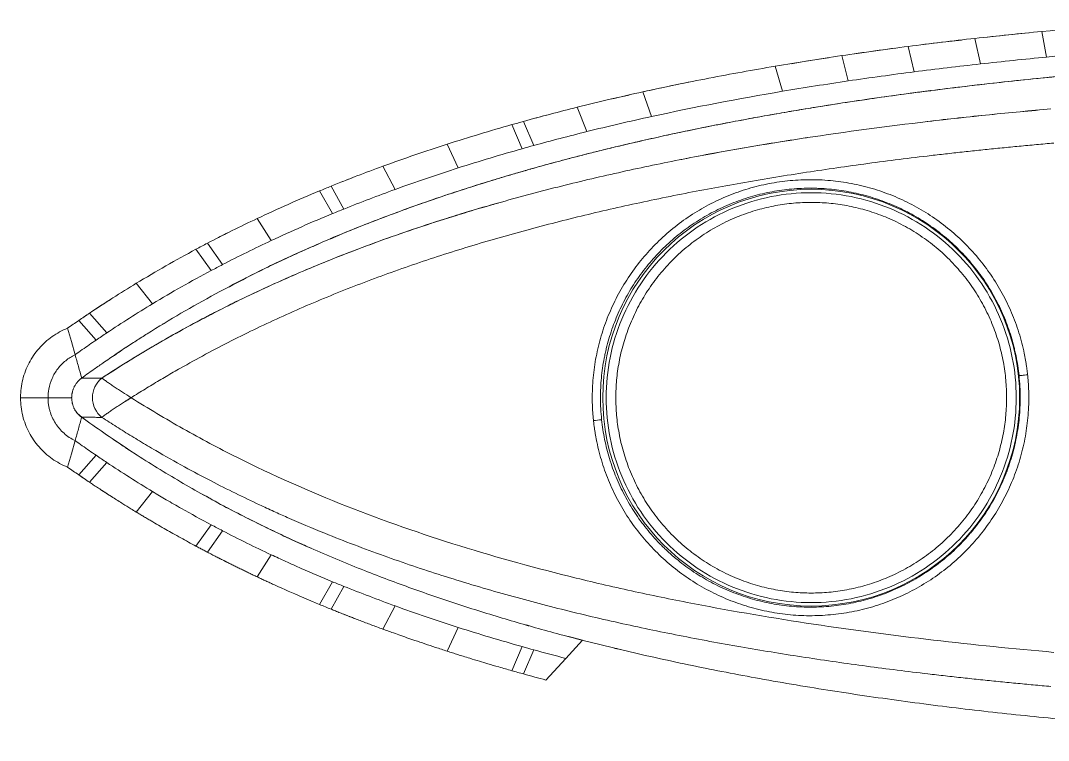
# Model space of a CAD drawing. Header units: millimetres. Extents: x 744 to 5705, y 930 to 4879.
# Drawn here: x 744 to 1337, y 1958 to 2374 of the extents above; entities that cross this region are included whole.
import ezdxf

# ---------------------------------------------------------------- set-up
doc = ezdxf.new("R2010")
doc.units = ezdxf.units.MM
doc.header["$MEASUREMENT"] = 0

msp = doc.modelspace()

# ---------------------------------------------------------------- linework, layer by layer
at = {"color": 7, "linetype": 'Continuous', "lineweight": 15, "true_color": 0xffffff}
for p, q in [((1333.04, 2367.44), (1335.83, 2352.65)), ((1273.93, 2361.07), (1263.25, 2359.69)), ((1286.71, 2362.51), (1273.93, 2361.07)), ((1294.49, 2363.45), (1297.6, 2348.7)), ((1312.01, 2365.35), (1301.5, 2364.17)), ((1325.25, 2366.63), (1312.01, 2365.35)), ((1235.91, 2356.14), (1225.1, 2354.53)), ((1248.26, 2357.74), (1235.91, 2356.14)), ((1255.98, 2358.81), (1259.43, 2344.14)), ((1197.96, 2350.49), (1188.37, 2348.85)), ((1209.86, 2352.26), (1197.96, 2350.49)), ((1217.55, 2353.48), (1221.35, 2338.89)), ((1179.22, 2347.39), (1183.39, 2332.89)), ((1130.39, 2338.33), (1122.33, 2336.75)), ((1102.89, 2332.6), (1107.89, 2318.35)), ((1122.33, 2336.75), (1113.09, 2334.72)), ((1094.98, 2330.74), (1084.68, 2328.48)), ((1064.94, 2323.69), (1070.4, 2309.61)), ((1027.28, 2313.66), (1033.22, 2299.75)), ((1033.97, 2315.53), (1039.82, 2301.59)), ((989.88, 2302.35), (996.31, 2288.67)), ((952.81, 2289.64), (959.81, 2276.23)), ((922.85, 2278.11), (930.27, 2264.94)), ((916.22, 2275.39), (923.72, 2262.29)), ((880.23, 2259.46), (888.37, 2246.72)), ((851.52, 2245.2), (860.19, 2232.82)), ((844.91, 2241.71), (853.71, 2229.41)), ((810.48, 2222.05), (819.9, 2210.26)), ((789.84, 2209.03), (784.84, 2205.7)), ((782.05, 2203.83), (779.93, 2202.42)), ((783.56, 2204.86), (793.45, 2193.44)), ((777.29, 2200.61), (787.3, 2189.29)), ((778.97, 2167.37), (780.13, 2168.17)), ((778.97, 2167.37), (779.2, 2167.53)), ((773.18, 2156.03), (773.24, 2156.42)), ((773.22, 2155.68), (773.18, 2156.03)), ((778.97, 2144.69), (776.63, 2146.85)), ((778.74, 2144.9), (778.97, 2144.69)), ((779.12, 2144.59), (778.97, 2144.69)), ((778.97, 2144.69), (780.28, 2143.78)), ((777.29, 2111.44), (787.3, 2122.76)), ((783.56, 2107.2), (793.45, 2118.62)), ((770.82, 2115.92), (772.04, 2115.08)), ((778.44, 2110.66), (779.93, 2109.63)), ((810.48, 2090.01), (819.9, 2101.79)), ((844.91, 2070.35), (853.71, 2082.65)), ((851.52, 2066.85), (860.19, 2079.23)), ((880.23, 2052.59), (888.37, 2065.33)), ((916.22, 2036.67), (923.72, 2049.76)), ((922.85, 2033.95), (930.27, 2047.11)), ((952.81, 2022.42), (959.81, 2035.83)), ((989.88, 2009.7), (996.31, 2023.39)), ((1059.61, 2018.23), (1067.89, 2016.01)), ((1067.89, 2016.01), (1060.14, 2018.09)), ((1027.28, 1998.4), (1033.22, 2012.3)), ((1058.29, 2005.52), (1067.89, 2016.01)), ((1086.34, 2011.49), (1089.65, 2010.69)), ((1033.97, 1996.52), (1039.82, 2010.46)), ((1046.85, 1993.03), (1058.29, 2005.52))]:
    msp.add_line(p, q, dxfattribs=at)
for points in [[(775.16, 2180.82), (772.99, 2188.48), (770.82, 2196.13)], [(778.97, 2167.37), (778.94, 2167.35), (778.91, 2167.32)], [(1324.84, 2169.26), (1323.97, 2169.16), (1323.13, 2169.08), (1322.34, 2168.99), (1321.63, 2168.92), (1321.01, 2168.85), (1320.51, 2168.8), (1320.14, 2168.76), (1319.91, 2168.74)], [(775.16, 2131.23), (772.99, 2123.58), (770.82, 2115.93)], [(816.53, 2119.29), (816.51, 2119.3), (816.49, 2119.31)]]:
    msp.add_lwpolyline(points, dxfattribs=at)
msp.add_circle((1199.96, 2156.03), 120.29, dxfattribs=at)
for centre, radius, start, end in [((799.73, 2156.03), 14.53, 128.58842, 231.41158), ((1032.41, 2546.8), 406.17, 275.92088, 276.58747)]:
    msp.add_arc(centre, radius, start, end, dxfattribs=at)
for points in [[(1410.25, 2373.75), (1384.48, 2371.99), (1358.73, 2369.91), (1333.04, 2367.44)], [(1333.04, 2367.44), (1320.17, 2366.21), (1307.32, 2364.88), (1294.49, 2363.45)], [(1294.49, 2363.45), (1281.63, 2362.01), (1268.8, 2360.47), (1255.98, 2358.81)], [(1255.98, 2358.81), (1243.15, 2357.15), (1230.34, 2355.38), (1217.55, 2353.48)], [(1412.46, 2358.87), (1386.88, 2357.14), (1361.33, 2355.08), (1335.83, 2352.65)], [(1217.55, 2353.48), (1204.75, 2351.58), (1191.97, 2349.55), (1179.22, 2347.39)], [(1335.83, 2352.65), (1323.07, 2351.43), (1310.33, 2350.12), (1297.6, 2348.7)], [(1259.43, 2344.14), (1246.71, 2342.5), (1234.02, 2340.76), (1221.35, 2338.89)], [(1297.6, 2348.7), (1284.85, 2347.28), (1272.13, 2345.77), (1259.43, 2344.14)], [(1221.35, 2338.89), (1208.68, 2337.02), (1196.02, 2335.02), (1183.39, 2332.89)], [(1102.89, 2332.6), (1090.2, 2329.8), (1077.54, 2326.84), (1064.94, 2323.69)], [(1183.39, 2332.89), (1158.11, 2328.63), (1132.92, 2323.83), (1107.89, 2318.35)], [(1064.94, 2323.69), (1054.58, 2321.1), (1044.26, 2318.38), (1033.97, 2315.53)], [(1027.28, 2313.66), (1014.75, 2310.1), (1002.28, 2306.34), (989.88, 2302.35)], [(1033.97, 2315.53), (1031.74, 2314.91), (1029.51, 2314.29), (1027.28, 2313.66)], [(1040.4, 2317.31), (1042.68, 2317.93), (1044.96, 2318.54), (1047.24, 2319.15)], [(1107.89, 2318.35), (1095.33, 2315.6), (1082.82, 2312.71), (1070.4, 2309.61)], [(1070.4, 2309.61), (1060.17, 2307.06), (1049.97, 2304.39), (1039.82, 2301.59)], [(989.88, 2302.35), (977.44, 2298.35), (965.08, 2294.12), (952.81, 2289.64)], [(1039.82, 2301.59), (1037.61, 2300.98), (1035.41, 2300.37), (1033.22, 2299.75)], [(1033.22, 2299.75), (1020.86, 2296.27), (1008.56, 2292.58), (996.31, 2288.67)], [(952.81, 2289.64), (942.76, 2285.97), (932.77, 2282.13), (922.85, 2278.11)], [(996.31, 2288.67), (984.06, 2284.76), (971.88, 2280.62), (959.81, 2276.23)], [(916.22, 2275.39), (918.43, 2276.3), (920.64, 2277.21), (922.85, 2278.11)], [(929.39, 2280.74), (931.7, 2281.66), (934.02, 2282.57), (936.34, 2283.47)], [(959.81, 2276.23), (949.92, 2272.63), (940.07, 2268.86), (930.27, 2264.94)], [(923.72, 2262.29), (911.87, 2257.46), (900.13, 2252.21), (888.37, 2246.72)], [(930.27, 2264.94), (928.09, 2264.07), (925.9, 2263.18), (923.72, 2262.29)], [(857.99, 2248.56), (860.27, 2249.72), (862.55, 2250.88), (864.84, 2252.02)], [(844.91, 2241.71), (847.11, 2242.88), (849.31, 2244.05), (851.52, 2245.2)], [(888.37, 2246.72), (878.88, 2242.29), (869.48, 2237.66), (860.19, 2232.82)], [(860.19, 2232.82), (858.02, 2231.69), (855.86, 2230.56), (853.71, 2229.41)], [(789.84, 2209.03), (792.01, 2210.46), (794.19, 2211.87), (796.37, 2213.26)], [(819.9, 2210.26), (810.96, 2204.83), (802.14, 2199.23), (793.45, 2193.44)], [(783.56, 2204.86), (781.46, 2203.45), (779.37, 2202.04), (777.29, 2200.61)], [(777.29, 2200.61), (775.13, 2199.13), (772.97, 2197.64), (770.82, 2196.13)], [(793.45, 2193.44), (791.39, 2192.07), (789.34, 2190.68), (787.3, 2189.29)], [(1079.01, 2143.31), (1078.56, 2147.57), (1078.34, 2151.8), (1078.34, 2156.03)], [(778.97, 2144.69), (778.95, 2144.7), (778.93, 2144.72), (778.91, 2144.73)], [(787.3, 2122.76), (789.34, 2121.37), (791.39, 2119.99), (793.45, 2118.62)], [(793.45, 2118.62), (802.14, 2112.82), (810.96, 2107.22), (819.9, 2101.79)], [(770.82, 2115.93), (772.97, 2114.42), (775.13, 2112.92), (777.29, 2111.44)], [(777.29, 2111.44), (779.37, 2110.02), (781.46, 2108.6), (783.56, 2107.2)], [(789.84, 2103.02), (792.01, 2101.6), (794.19, 2100.19), (796.37, 2098.79)], [(853.71, 2082.65), (855.86, 2081.5), (858.02, 2080.36), (860.19, 2079.23)], [(860.19, 2079.23), (869.48, 2074.4), (878.88, 2069.76), (888.37, 2065.33)], [(857.99, 2063.5), (860.27, 2062.33), (862.55, 2061.18), (864.84, 2060.04)], [(923.72, 2049.76), (925.9, 2048.87), (928.09, 2047.99), (930.27, 2047.11)], [(930.27, 2047.11), (940.07, 2043.19), (949.92, 2039.43), (959.81, 2035.83)], [(929.39, 2031.31), (931.7, 2030.4), (934.02, 2029.49), (936.34, 2028.59)], [(1033.22, 2012.3), (1035.41, 2011.68), (1037.61, 2011.07), (1039.82, 2010.46)], [(1039.82, 2010.46), (1045.96, 2008.77), (1052.12, 2007.12), (1058.29, 2005.52)], [(1027.28, 1998.4), (1029.51, 1997.77), (1031.74, 1997.14), (1033.97, 1996.52)], [(1033.97, 1996.52), (1038.26, 1995.34), (1042.55, 1994.17), (1046.85, 1993.03)], [(1040.4, 1994.74), (1042.55, 1994.16), (1044.69, 1993.59), (1046.84, 1993.02)]]:
    msp.add_open_spline(points, degree=3, dxfattribs=at)
for points, knots in [([(3180.05, 2356.04), (3145.17, 2356.04), (3077.34, 2356.04), (2978.5, 2356.04), (2885.49, 2356.04), (2798.29, 2356.04), (2716.92, 2356.04), (2641.36, 2356.04), (2571.63, 2356.04), (2507.72, 2356.04), (2449.62, 2356.04), (2397.35, 2356.04), (2350.9, 2356.04), (2310.27, 2356.04), (2275.46, 2356.04), (2246.47, 2356.04), (2223.3, 2356.04), (2177.26, 2356.04), (2106.41, 2356.04), (2008.82, 2356.04), (1925.47, 2356.04), (1856.35, 2356.04), (1810.62, 2356.04), (1774.03, 2356.04), (1750.88, 2356.04), (1733.83, 2356.04), (1724.68, 2356.04), (1718.11, 2356.04), (1712.3, 2356.04), (1703.15, 2356.04), (1694.01, 2356.04), (1686.58, 2356.04), (1683.15, 2356.04), (1680.86, 2356.04), (1674.58, 2356.04), (1666.58, 2356.02), (1657.44, 2355.98), (1650.26, 2355.93), (1643.41, 2355.88), (1629.71, 2355.76), (1609.5, 2355.5), (1573, 2354.8), (1536.53, 2353.75), (1500.1, 2352.3), (1474.31, 2351.07), (1450.06, 2349.74), (1419.77, 2347.86), (1381.94, 2345.1), (1344.17, 2341.72), (1313.99, 2338.62), (1283.83, 2335.23), (1246.16, 2330.43), (1212.36, 2325.36), (1189.88, 2321.64), (1174.93, 2319.06), (1156.29, 2315.66), (1134.02, 2311.27), (1111.84, 2306.56), (1089.77, 2301.51), (1067.8, 2296.09), (1045.95, 2290.29), (1023.98, 2284.01), (1002.38, 2277.35), (983.66, 2271.14), (962.55, 2263.71), (942.33, 2256.04), (918.66, 2246.26), (898.12, 2237.11), (876.61, 2226.73), (856.35, 2216.18), (836.2, 2204.84), (822.14, 2196.32), (812.51, 2190.22), (807.71, 2187.13), (802.4, 2183.63), (796.79, 2179.87), (790.93, 2175.86), (785.4, 2171.98), (781.61, 2169.27), (779.66, 2167.86), (778.97, 2167.37)], [0, 0, 0, 0, 0.042888, 0.083391, 0.121508, 0.157241, 0.190589, 0.221551, 0.250128, 0.276319, 0.300126, 0.321547, 0.340583, 0.357234, 0.3715, 0.383381, 0.392876, 0.399987, 0.439984, 0.479981, 0.519979, 0.542479, 0.56498, 0.576232, 0.587484, 0.593461, 0.597212, 0.598736, 0.601549, 0.604362, 0.609988, 0.6128, 0.613503, 0.614206, 0.615613, 0.621237, 0.624049, 0.62686, 0.630073, 0.632482, 0.643723, 0.65496, 0.677425, 0.688653, 0.69988, 0.709235, 0.71859, 0.737302, 0.756022, 0.765388, 0.774758, 0.793519, 0.812315, 0.817015, 0.821711, 0.831094, 0.840465, 0.849824, 0.859174, 0.868517, 0.877855, 0.887191, 0.896845, 0.905872, 0.911653, 0.924597, 0.932687, 0.94342, 0.952481, 0.962311, 0.971732, 0.981147, 0.982693, 0.985856, 0.988235, 0.990567, 0.99423, 0.997024, 0.998948, 1, 1, 1, 1]), ([(922.61, 2247.75), (924.23, 2248.46), (931.64, 2251.73), (944.97, 2256.98), (962.39, 2263.62), (979.82, 2269.82), (993.5, 2274.41), (1003.52, 2277.64), (1009.75, 2279.61), (1016.18, 2281.59), (1022.76, 2283.57), (1028.95, 2285.4), (1034.5, 2287), (1039.41, 2288.4), (1044.16, 2289.73), (1048.75, 2290.99), (1053.93, 2292.39), (1060.04, 2294.02), (1067.43, 2295.94), (1075.67, 2298.02), (1084.62, 2300.22), (1093.73, 2302.39), (1101.99, 2304.3), (1109.17, 2305.91), (1115.41, 2307.29), (1121.38, 2308.57), (1127.59, 2309.89), (1134.07, 2311.23), (1143.17, 2313.07), (1154.35, 2315.25), (1167.87, 2317.78), (1181.27, 2320.17), (1195.1, 2322.52), (1210.27, 2324.98), (1226.93, 2327.53), (1244.71, 2330.09), (1262.48, 2332.49), (1280.2, 2334.73), (1298.07, 2336.84), (1316.17, 2338.84), (1332.18, 2340.49), (1345.64, 2341.79), (1356.51, 2342.8), (1367.27, 2343.75), (1378.34, 2344.69), (1389.9, 2345.62), (1402.7, 2346.6), (1416.73, 2347.6), (1431.51, 2348.59), (1445.83, 2349.47), (1459.06, 2350.23), (1471.67, 2350.91), (1483.89, 2351.52), (1495.86, 2352.08), (1507.22, 2352.57), (1518.31, 2353.02), (1529.74, 2353.44), (1541.97, 2353.86), (1554.77, 2354.25), (1568.02, 2354.62), (1581.01, 2354.93), (1593.52, 2355.19), (1605.23, 2355.41), (1616.81, 2355.59), (1627.29, 2355.72), (1637.28, 2355.83), (1646.59, 2355.91), (1656.1, 2355.97), (1665.42, 2356.01), (1674.56, 2356.04), (1685.29, 2356.05), (1697.82, 2356.04), (1711.53, 2356.04), (1725.71, 2356.04), (1739.66, 2356.04), (1754.02, 2356.04), (1768.07, 2356.04), (1789.46, 2356.04), (1817.92, 2356.04), (1853.46, 2356.04), (1888.56, 2356.04), (1924.12, 2356.04), (1967.58, 2356.04), (2019.59, 2356.04), (2065.78, 2356.04), (2098.37, 2356.04), (2116.51, 2356.04), (2134.09, 2356.04), (2151.55, 2356.04), (2172.17, 2356.04), (2196.15, 2356.04), (2216.58, 2356.04), (2230.73, 2356.04), (2238.22, 2356.04), (2245.8, 2356.04), (2253.46, 2356.04), (2261.02, 2356.04), (2278.14, 2356.04), (2304.96, 2356.04), (2335.66, 2356.04), (2360.59, 2356.04), (2379.63, 2356.04), (2398.76, 2356.04), (2416.92, 2356.04), (2436.14, 2356.04), (2456.83, 2356.04), (2480.46, 2356.04), (2500.36, 2356.04), (2516.15, 2356.04), (2527.49, 2356.04), (2539.07, 2356.04), (2550.89, 2356.04), (2562.47, 2356.04), (2573.11, 2356.04), (2588.18, 2356.04), (2608.37, 2356.04), (2636.05, 2356.04), (2666.17, 2356.04), (2698.82, 2356.04), (2732.66, 2356.04), (2767.7, 2356.04), (2799.08, 2356.04), (2826.58, 2356.04), (2843.77, 2356.04), (2855.1, 2356.04), (2860.42, 2356.04), (2865.78, 2356.04), (2871.01, 2356.04), (2875.75, 2356.04), (2880, 2356.04), (2890.92, 2356.04), (2909.19, 2356.04), (2936.56, 2356.04), (2966.44, 2356.04), (2998.94, 2356.04), (3032.71, 2356.04), (3067.75, 2356.04), (3104.06, 2356.04), (3141.63, 2356.04), (3167.1, 2356.04), (3180.05, 2356.04)], [0, 0, 0, 0, 0.002359, 0.010774, 0.019073, 0.027178, 0.035383, 0.038282, 0.041182, 0.044085, 0.047239, 0.050327, 0.052667, 0.05493, 0.057116, 0.059226, 0.06126, 0.064255, 0.067638, 0.071408, 0.075565, 0.079881, 0.083867, 0.086837, 0.089666, 0.092353, 0.094958, 0.098104, 0.101144, 0.1073, 0.113234, 0.119417, 0.125386, 0.131864, 0.139813, 0.14776, 0.155706, 0.163595, 0.171442, 0.179569, 0.187731, 0.192774, 0.197488, 0.202182, 0.207087, 0.212203, 0.217531, 0.224082, 0.230816, 0.237138, 0.243063, 0.248354, 0.253839, 0.259245, 0.264198, 0.268881, 0.273918, 0.279311, 0.285058, 0.290848, 0.296826, 0.302224, 0.307384, 0.312307, 0.317524, 0.321224, 0.325508, 0.329827, 0.333778, 0.337824, 0.34189, 0.347954, 0.354359, 0.359995, 0.366684, 0.372772, 0.378955, 0.385231, 0.40102, 0.416512, 0.432142, 0.447343, 0.463442, 0.489496, 0.515977, 0.524388, 0.532501, 0.539909, 0.547588, 0.555536, 0.567119, 0.579231, 0.582491, 0.585787, 0.58912, 0.592488, 0.595894, 0.599088, 0.615081, 0.631276, 0.639597, 0.647971, 0.656397, 0.664832, 0.671936, 0.681748, 0.692141, 0.703113, 0.707993, 0.712979, 0.718072, 0.723272, 0.728577, 0.733353, 0.737309, 0.748456, 0.759993, 0.77383, 0.78819, 0.803073, 0.81848, 0.83441, 0.844483, 0.854754, 0.857088, 0.859431, 0.861784, 0.864147, 0.866332, 0.86804, 0.869759, 0.880741, 0.892138, 0.905873, 0.920166, 0.935017, 0.950426, 0.966392, 0.982917, 1, 1, 1, 1]), ([(1179.22, 2347.39), (1166.43, 2345.22), (1153.68, 2342.92), (1128.23, 2338), (1115.54, 2335.38), (1102.89, 2332.6)], [0, 0, 0, 0, 0.5, 0.5, 1, 1, 1, 1]), ([(1103, 2332.62), (1103.25, 2332.68), (1105.48, 2333.17), (1107.55, 2333.62), (1109.39, 2334.01)], [0, 0, 0, 0, 0.110589, 1, 1, 1, 1]), ([(1269.05, 2333.23), (1265.59, 2332.84), (1261.62, 2332.39), (1257.66, 2331.82), (1257.16, 2331.74)], [0, 0, 0, 0, 0.871662, 1, 1, 1, 1]), ([(1338.3, 2322.74), (1314.59, 2320.65), (1290.92, 2318.24), (1243.66, 2312.69), (1220.06, 2309.54), (1172.97, 2302.36), (1149.46, 2298.33), (1114.28, 2291.45), (1102.57, 2289.01), (1085.02, 2285.12), (1079.17, 2283.79), (1067.5, 2281.04), (1061.68, 2279.63), (1044.25, 2275.27), (1032.68, 2272.2), (1009.65, 2265.7), (998.19, 2262.27), (964.02, 2251.38), (941.48, 2243.33), (908.15, 2229.78), (897.12, 2225.02), (875.24, 2214.98), (864.39, 2209.69), (848.26, 2201.34), (842.91, 2198.48), (832.26, 2192.62), (826.95, 2189.62), (811.17, 2180.41), (800.83, 2174.02), (790.67, 2167.39)], [0, 0, 0, 0, 0.125, 0.125, 0.25, 0.25, 0.375, 0.375, 0.4375, 0.4375, 0.46875, 0.46875, 0.5, 0.5, 0.5625, 0.5625, 0.625, 0.625, 0.75, 0.75, 0.8125, 0.8125, 0.875, 0.875, 0.90625, 0.90625, 0.9375, 0.9375, 1, 1, 1, 1]), ([(1266.86, 2315.41), (1267.01, 2315.43), (1278.96, 2316.93), (1302.77, 2319.43), (1326.46, 2321.64), (1338.3, 2322.74)], [0, 0, 0, 0, 0.005979, 0.503479, 1, 1, 1, 1]), ([(1339.96, 2303.04), (1338.28, 2302.89), (1334.93, 2302.59), (1329.92, 2302.13), (1324.93, 2301.67), (1319.96, 2301.2), (1315.02, 2300.72), (1310.1, 2300.23), (1305.2, 2299.74), (1300.32, 2299.24), (1295.47, 2298.73), (1290.64, 2298.22), (1285.83, 2297.69), (1281.05, 2297.16), (1276.29, 2296.63), (1271.55, 2296.08), (1262.27, 2294.99), (1248.54, 2293.31), (1230.47, 2290.95), (1212.7, 2288.46), (1189, 2284.93), (1159.79, 2280.14), (1124.81, 2273.64), (1090.58, 2266.45), (1056.64, 2258.41), (1023.32, 2249.53), (990.27, 2239.62), (957.95, 2228.7), (926.17, 2216.64), (895.34, 2203.48), (870.12, 2191.4), (850.48, 2181.15), (839.38, 2175.02), (831.83, 2170.71), (827.74, 2168.34), (823.67, 2165.93), (819.61, 2163.5), (815.56, 2161.04), (811.52, 2158.55), (808.84, 2156.87), (807.51, 2156.03)], [0, 0, 0, 0, 0.0090599, 0.0180797, 0.0270595, 0.0359995, 0.0448998, 0.0537605, 0.0625817, 0.0713637, 0.0801065, 0.0888103, 0.0974752, 0.1061014, 0.114689, 0.1232381, 0.1317488, 0.1649248, 0.1975833, 0.2297321, 0.2613786, 0.3264035, 0.3888989, 0.4526996, 0.5144794, 0.5765353, 0.6381512, 0.7001684, 0.7601071, 0.8211265, 0.8806126, 0.9106462, 0.9404666, 0.9489571, 0.9574516, 0.9659506, 0.9744545, 0.9829638, 0.9914788, 1, 1, 1, 1]), ([(1124.73, 2293.48), (1125.16, 2293.56), (1137.35, 2296.11), (1161.29, 2300.24), (1185.26, 2304.35), (1197.42, 2306.08), (1197.88, 2306.15)], [0, 0, 0, 0, 0.017574, 0.503467, 0.98151, 1, 1, 1, 1]), ([(1034.8, 2287.08), (1035.02, 2287.15), (1035.78, 2287.36), (1036.83, 2287.66), (1037.71, 2287.91), (1038.06, 2288.01), (1038.12, 2288.03), (1038.14, 2288.03), (1038.14, 2288.04), (1038.15, 2288.04), (1038.15, 2288.04), (1038.15, 2288.04), (1038.15, 2288.04)], [0, 0, 0, 0, 0.192248, 0.675914, 0.941541, 0.974046, 0.993217, 0.996024, 0.998121, 0.998949, 0.999671, 1, 1, 1, 1]), ([(1035.44, 2287.27), (1035.4, 2287.25), (1035.22, 2287.21), (1035.25, 2287.21), (1035.27, 2287.22)], [0, 0, 0, 0, 0.260268, 1, 1, 1, 1]), ([(1074.31, 2142.8), (1074.27, 2143.17), (1074.2, 2143.92), (1074.09, 2145.04), (1074, 2146.17), (1073.92, 2147.29), (1073.84, 2148.41), (1073.78, 2149.54), (1073.73, 2150.67), (1073.68, 2151.79), (1073.65, 2152.92), (1073.63, 2154.05), (1073.6, 2156.85), (1073.68, 2161.33), (1074.09, 2167.48), (1074.8, 2173.61), (1075.81, 2179.72), (1077.13, 2185.78), (1079.28, 2193.75), (1082.69, 2203.48), (1087.91, 2214.69), (1094.2, 2225.35), (1101.52, 2235.34), (1109.76, 2244.55), (1118.87, 2252.92), (1128.77, 2260.36), (1139.33, 2266.78), (1150.47, 2272.15), (1162.09, 2276.4), (1174.07, 2279.48), (1186.28, 2281.38), (1198.63, 2282.08), (1211, 2281.57), (1223.24, 2279.85), (1235.26, 2276.94), (1246.95, 2272.87), (1258.17, 2267.67), (1268.83, 2261.4), (1278.83, 2254.11), (1288.08, 2245.87), (1296.46, 2236.78), (1303.91, 2226.9), (1309.3, 2218.09), (1313.07, 2210.74), (1315.61, 2205.12), (1317.88, 2199.39), (1319.87, 2193.54), (1321.57, 2187.59), (1322.66, 2182.89), (1323.33, 2179.5), (1323.7, 2177.47), (1324.04, 2175.42), (1324.34, 2173.37), (1324.61, 2171.32), (1324.77, 2169.94), (1324.84, 2169.26)], [0, 0, 0, 0, 0.002852, 0.005703, 0.008554, 0.011403, 0.014252, 0.017102, 0.019951, 0.0228, 0.02565, 0.028501, 0.031352, 0.046918, 0.062485, 0.078093, 0.093704, 0.109421, 0.125143, 0.15632, 0.187453, 0.218834, 0.250115, 0.281224, 0.31246, 0.343861, 0.375, 0.406137, 0.437531, 0.46876, 0.499856, 0.531118, 0.562487, 0.593604, 0.624756, 0.656165, 0.687367, 0.718471, 0.749777, 0.781125, 0.812242, 0.843429, 0.874856, 0.890451, 0.906053, 0.921618, 0.937188, 0.952872, 0.968561, 0.973802, 0.979041, 0.984279, 0.989517, 0.994757, 1, 1, 1, 1]), ([(916.22, 2275.39), (910.16, 2272.87), (904.13, 2270.29), (892.13, 2264.98), (886.17, 2262.26), (880.23, 2259.46)], [0, 0, 0, 0, 0.5, 0.5, 1, 1, 1, 1]), ([(1078.34, 2156.03), (1078.34, 2159.85), (1078.52, 2163.65), (1079.24, 2171.24), (1079.78, 2175.03), (1080.69, 2179.74), (1080.88, 2180.69), (1081.29, 2182.57), (1081.5, 2183.51), (1082.19, 2186.33), (1082.68, 2188.18), (1084.3, 2193.71), (1085.55, 2197.31), (1088.38, 2204.39), (1089.96, 2207.86), (1092.58, 2212.96), (1093.5, 2214.64), (1095.41, 2217.97), (1096.42, 2219.61), (1099.54, 2224.49), (1101.77, 2227.62), (1106.49, 2233.63), (1108.98, 2236.51), (1114.23, 2242.03), (1116.99, 2244.67), (1121.33, 2248.45), (1122.81, 2249.68), (1125.84, 2252.07), (1127.38, 2253.23), (1132.06, 2256.58), (1135.27, 2258.65), (1141.86, 2262.48), (1145.24, 2264.23), (1152.18, 2267.43), (1155.73, 2268.87), (1161.19, 2270.78), (1163.03, 2271.37), (1166.71, 2272.47), (1168.56, 2272.97), (1174.12, 2274.35), (1177.86, 2275.08), (1185.4, 2276.2), (1189.19, 2276.59), (1194.93, 2276.89), (1196.85, 2276.95), (1199.74, 2276.96), (1200.71, 2276.96), (1202.64, 2276.92), (1203.6, 2276.89), (1208.4, 2276.69), (1212.21, 2276.35), (1219.76, 2275.31), (1223.51, 2274.62), (1230.93, 2272.87), (1234.62, 2271.82), (1240.09, 2269.97), (1241.91, 2269.31), (1245.49, 2267.91), (1247.26, 2267.17), (1252.5, 2264.82), (1255.9, 2263.1), (1262.53, 2259.35), (1265.76, 2257.31), (1270.46, 2254.03), (1272.01, 2252.89), (1275.05, 2250.54), (1276.56, 2249.32), (1280.96, 2245.58), (1283.75, 2242.96), (1289.07, 2237.49), (1291.59, 2234.63), (1296.36, 2228.69), (1298.61, 2225.6), (1301.25, 2221.58), (1301.77, 2220.77), (1302.79, 2219.13), (1303.3, 2218.3), (1304.77, 2215.82), (1305.7, 2214.14), (1308.39, 2209.06), (1310.01, 2205.6), (1312.91, 2198.56), (1314.2, 2194.97), (1315.87, 2189.49), (1316.39, 2187.64), (1317.1, 2184.85), (1317.32, 2183.91), (1317.75, 2182.03), (1317.96, 2181.09), (1318.92, 2176.36), (1319.51, 2172.56), (1319.91, 2168.74)], [0, 0, 0, 0, 0.03125, 0.03125, 0.0625, 0.0625, 0.070312, 0.070312, 0.078125, 0.078125, 0.09375, 0.09375, 0.125, 0.125, 0.15625, 0.15625, 0.171875, 0.171875, 0.1875, 0.1875, 0.21875, 0.21875, 0.25, 0.25, 0.28125, 0.28125, 0.296875, 0.296875, 0.3125, 0.3125, 0.34375, 0.34375, 0.375, 0.375, 0.40625, 0.40625, 0.421875, 0.421875, 0.4375, 0.4375, 0.46875, 0.46875, 0.5, 0.5, 0.515625, 0.515625, 0.523437, 0.523437, 0.53125, 0.53125, 0.5625, 0.5625, 0.59375, 0.59375, 0.625, 0.625, 0.640625, 0.640625, 0.65625, 0.65625, 0.6875, 0.6875, 0.71875, 0.71875, 0.734375, 0.734375, 0.75, 0.75, 0.78125, 0.78125, 0.8125, 0.8125, 0.84375, 0.84375, 0.851562, 0.851562, 0.859375, 0.859375, 0.875, 0.875, 0.90625, 0.90625, 0.9375, 0.9375, 0.953125, 0.953125, 0.960937, 0.960937, 0.96875, 0.96875, 1, 1, 1, 1]), ([(1081.64, 2156.03), (1081.64, 2163.77), (1082.4, 2171.52), (1085.43, 2186.71), (1087.68, 2194.15), (1093.61, 2208.46), (1097.28, 2215.32), (1105.88, 2228.2), (1110.82, 2234.22), (1121.77, 2245.17), (1127.79, 2250.11), (1140.67, 2258.71), (1147.53, 2262.38), (1161.84, 2268.31), (1169.28, 2270.57), (1184.48, 2273.59), (1192.22, 2274.35), (1207.71, 2274.35), (1215.45, 2273.59), (1230.64, 2270.57), (1238.09, 2268.31), (1252.4, 2262.38), (1259.26, 2258.71), (1272.14, 2250.11), (1278.15, 2245.17), (1289.11, 2234.22), (1294.04, 2228.2), (1302.65, 2215.32), (1306.32, 2208.46), (1312.24, 2194.15), (1314.5, 2186.71), (1317.52, 2171.52), (1318.29, 2163.77), (1318.29, 2156.03)], [0, 0, 0, 0, 0.0625, 0.0625, 0.125, 0.125, 0.1875, 0.1875, 0.25, 0.25, 0.3125, 0.3125, 0.375, 0.375, 0.4375, 0.4375, 0.5, 0.5, 0.5625, 0.5625, 0.625, 0.625, 0.6875, 0.6875, 0.75, 0.75, 0.8125, 0.8125, 0.875, 0.875, 0.9375, 0.9375, 1, 1, 1, 1]), ([(790.67, 2167.39), (794.81, 2170.06), (803.28, 2175.51), (816.5, 2183.56), (830.06, 2191.42), (843.5, 2198.83), (856.81, 2205.81), (871.13, 2212.96), (886.48, 2220.21), (902.7, 2227.42), (919.04, 2234.28), (936.72, 2241.25), (955.54, 2248.19), (975.36, 2255.01), (995.35, 2261.38), (1010.01, 2265.83), (1018.07, 2268.06), (1019.28, 2268.39)], [0, 0, 0, 0, 0.058897, 0.120534, 0.185143, 0.246357, 0.304137, 0.364875, 0.43772, 0.507149, 0.577093, 0.649595, 0.734266, 0.816952, 0.900046, 0.984973, 1, 1, 1, 1]), ([(1087.2, 2156.03), (1087.2, 2152.65), (1087.51, 2145.77), (1088.94, 2135.38), (1091.41, 2124.86), (1094.98, 2114.38), (1099.66, 2104.1), (1105.44, 2094.18), (1112.28, 2084.81), (1120.09, 2076.15), (1128.75, 2068.34), (1138.12, 2061.5), (1148.03, 2055.72), (1158.32, 2051.04), (1168.8, 2047.47), (1179.31, 2045), (1189.7, 2043.58), (1199.96, 2043.11), (1210.22, 2043.58), (1220.61, 2045), (1231.13, 2047.47), (1241.61, 2051.04), (1251.9, 2055.72), (1261.81, 2061.5), (1271.18, 2068.34), (1279.84, 2076.15), (1287.65, 2084.81), (1294.49, 2094.18), (1300.27, 2104.1), (1304.95, 2114.38), (1308.52, 2124.86), (1310.99, 2135.38), (1312.42, 2145.77), (1312.88, 2156.03), (1312.42, 2166.29), (1310.99, 2176.68), (1308.52, 2187.19), (1304.95, 2197.67), (1300.27, 2207.96), (1294.49, 2217.87), (1287.65, 2227.24), (1279.84, 2235.9), (1271.18, 2243.71), (1261.81, 2250.55), (1251.9, 2256.33), (1241.61, 2261.02), (1231.13, 2264.58), (1220.61, 2267.05), (1210.22, 2268.48), (1199.96, 2268.94), (1189.7, 2268.48), (1179.31, 2267.05), (1168.8, 2264.58), (1158.32, 2261.02), (1148.03, 2256.33), (1138.12, 2250.55), (1128.75, 2243.71), (1120.09, 2235.9), (1112.28, 2227.24), (1105.44, 2217.87), (1099.66, 2207.96), (1094.98, 2197.67), (1091.41, 2187.19), (1088.94, 2176.68), (1087.51, 2166.29), (1087.2, 2159.41), (1087.2, 2156.03)], [0, 0, 0, 0, 0.014321, 0.029124, 0.044367, 0.059997, 0.075951, 0.092156, 0.108534, 0.125, 0.141466, 0.157844, 0.174049, 0.190003, 0.205633, 0.220876, 0.235679, 0.25, 0.264321, 0.279124, 0.294367, 0.309997, 0.325951, 0.342156, 0.358534, 0.375, 0.391466, 0.407844, 0.424049, 0.440003, 0.455633, 0.470876, 0.485679, 0.5, 0.514321, 0.529124, 0.544367, 0.559997, 0.575951, 0.592156, 0.608534, 0.625, 0.641466, 0.657844, 0.674049, 0.690003, 0.705633, 0.720876, 0.735679, 0.75, 0.764321, 0.779124, 0.794367, 0.809997, 0.825951, 0.842156, 0.858534, 0.875, 0.891466, 0.907844, 0.924049, 0.940003, 0.955633, 0.970876, 0.985679, 1, 1, 1, 1]), ([(1087.2, 2156.03), (1087.2, 2159.41), (1087.51, 2166.29), (1088.94, 2176.68), (1091.41, 2187.19), (1094.98, 2197.67), (1099.66, 2207.96), (1105.44, 2217.87), (1112.28, 2227.24), (1120.09, 2235.9), (1128.75, 2243.71), (1138.12, 2250.55), (1148.03, 2256.33), (1158.32, 2261.02), (1168.8, 2264.58), (1179.31, 2267.05), (1189.7, 2268.48), (1199.96, 2268.94), (1210.22, 2268.48), (1220.61, 2267.05), (1231.13, 2264.58), (1241.61, 2261.02), (1251.9, 2256.33), (1261.81, 2250.55), (1271.18, 2243.71), (1279.84, 2235.9), (1287.65, 2227.24), (1294.49, 2217.87), (1300.27, 2207.96), (1304.95, 2197.67), (1308.52, 2187.19), (1310.99, 2176.68), (1312.42, 2166.29), (1312.88, 2156.03), (1312.42, 2145.77), (1310.99, 2135.38), (1308.52, 2124.86), (1304.95, 2114.38), (1300.27, 2104.1), (1294.49, 2094.18), (1287.65, 2084.81), (1279.84, 2076.15), (1271.18, 2068.34), (1261.81, 2061.5), (1251.9, 2055.72), (1241.61, 2051.04), (1231.13, 2047.47), (1220.61, 2045), (1210.22, 2043.58), (1199.96, 2043.11), (1189.7, 2043.58), (1179.31, 2045), (1168.8, 2047.47), (1158.32, 2051.04), (1148.03, 2055.72), (1138.12, 2061.5), (1128.75, 2068.34), (1120.09, 2076.15), (1112.28, 2084.81), (1105.44, 2094.18), (1099.66, 2104.1), (1094.98, 2114.38), (1091.41, 2124.86), (1088.94, 2135.38), (1087.51, 2145.77), (1087.2, 2152.65), (1087.2, 2156.03)], [0, 0, 0, 0, 0.014321, 0.029124, 0.044367, 0.059997, 0.075951, 0.092156, 0.108534, 0.125, 0.141466, 0.157844, 0.174049, 0.190003, 0.205633, 0.220876, 0.235679, 0.25, 0.264321, 0.279124, 0.294367, 0.309997, 0.325951, 0.342156, 0.358534, 0.375, 0.391466, 0.407844, 0.424049, 0.440003, 0.455633, 0.470876, 0.485679, 0.5, 0.514321, 0.529124, 0.544367, 0.559997, 0.575951, 0.592156, 0.608534, 0.625, 0.641466, 0.657844, 0.674049, 0.690003, 0.705633, 0.720876, 0.735679, 0.75, 0.764321, 0.779124, 0.794367, 0.809997, 0.825951, 0.842156, 0.858534, 0.875, 0.891466, 0.907844, 0.924049, 0.940003, 0.955633, 0.970876, 0.985679, 1, 1, 1, 1]), ([(880.23, 2259.46), (875.39, 2257.18), (870.58, 2254.86), (861.01, 2250.1), (856.25, 2247.68), (851.52, 2245.2)], [0, 0, 0, 0, 0.5, 0.5, 1, 1, 1, 1]), ([(922.58, 2247.82), (922.73, 2247.88), (923.02, 2248.01), (923.44, 2248.18), (923.8, 2248.34), (924.06, 2248.44), (924.26, 2248.53), (924.44, 2248.61), (924.66, 2248.7), (924.94, 2248.81), (925.17, 2248.91), (925.78, 2249.17), (926.24, 2249.36), (926.84, 2249.61), (926.88, 2249.63)], [0, 0, 0, 0, 0.156575, 0.297608, 0.412739, 0.502087, 0.544033, 0.598654, 0.666185, 0.746644, 0.836611, 0.929204, 0.995236, 1, 1, 1, 1]), ([(916.22, 2244.96), (912.92, 2243.56), (900.58, 2238.33), (883.19, 2230.09), (869.35, 2222.79), (864.19, 2220.06)], [0, 0, 0, 0, 0.1865094, 0.6966407, 1, 1, 1, 1]), ([(844.91, 2241.71), (839.09, 2238.58), (833.31, 2235.39), (821.82, 2228.84), (816.13, 2225.48), (810.48, 2222.05)], [0, 0, 0, 0, 0.5, 0.5, 1, 1, 1, 1]), ([(853.71, 2229.41), (847.97, 2226.34), (842.27, 2223.23), (830.99, 2216.86), (825.41, 2213.61), (819.9, 2210.26)], [0, 0, 0, 0, 0.5, 0.5, 1, 1, 1, 1]), ([(810.48, 2222.05), (805.93, 2219.28), (801.41, 2216.47), (792.44, 2210.74), (787.98, 2207.82), (783.56, 2204.86)], [0, 0, 0, 0, 0.5, 0.5, 1, 1, 1, 1]), ([(770.82, 2196.13), (767.65, 2194.85), (764.69, 2193.24), (759.18, 2189.34), (756.66, 2187.1), (752.04, 2181.87), (750.15, 2179.07), (747.02, 2173.09), (745.8, 2169.9), (744.09, 2163.09), (743.69, 2159.69), (743.69, 2156.22), (743.69, 2156.12), (743.69, 2156.03)], [0, 0, 0, 0, 3.304912, 3.304912, 6.609825, 6.609825, 9.914737, 9.914737, 13.219649, 13.219649, 16.524562, 16.524562, 16.620003, 16.620003, 16.620003, 16.620003]), ([(825.56, 2198.33), (825.8, 2198.49), (826.34, 2198.84), (826.9, 2199.15), (827.2, 2199.33)], [0, 0, 0, 0, 0.448164, 1, 1, 1, 1]), ([(787.3, 2189.29), (784.63, 2187.47), (780.64, 2184.71), (776.61, 2181.86), (775.23, 2180.87), (775.16, 2180.82)], [24.052767, 24.052767, 24.052767, 24.052767, 33.816099, 38.694959, 38.940278, 38.940278, 38.940278, 38.940278]), ([(797.84, 2180.46), (799.34, 2181.55), (800.87, 2182.66), (802.47, 2183.67), (802.5, 2183.69)], [0, 0, 0, 0, 0.978901, 1, 1, 1, 1]), ([(806.84, 2186.46), (805.62, 2185.7), (802.98, 2184.07), (800.46, 2182.28), (799.11, 2181.32)], [0, 0, 0, 0, 0.46577, 1, 1, 1, 1]), ([(775.16, 2180.82), (773.2, 2179.89), (771.39, 2178.74), (768.06, 2176.04), (766.55, 2174.5), (763.85, 2171.02), (762.76, 2169.16), (761.02, 2165.23), (760.37, 2163.15), (759.66, 2159.32), (759.52, 2157.67), (759.53, 2156.03)], [0, 0, 0, 0, 3.304912, 3.304912, 6.609825, 6.609825, 9.914737, 9.914737, 13.219649, 13.219649, 15.730107, 15.730107, 15.730107, 15.730107]), ([(778.97, 2167.37), (778.34, 2169.59), (777.07, 2174.07), (775.8, 2178.56), (775.16, 2180.82)], [0, 0, 0, 0, 0.495295, 1, 1, 1, 1]), ([(778.94, 2167.35), (778.83, 2167.26), (778.72, 2167.18), (778.5, 2167.02), (778.4, 2166.93), (778.08, 2166.67), (777.88, 2166.49), (777.28, 2165.94), (776.9, 2165.55), (776.19, 2164.72), (775.86, 2164.28), (775.24, 2163.36), (774.97, 2162.89), (774.47, 2161.92), (774.25, 2161.42), (773.96, 2160.65), (773.88, 2160.39), (773.71, 2159.86), (773.64, 2159.59), (773.32, 2158.25), (773.18, 2157.16), (773.18, 2155.51), (773.21, 2154.95), (773.34, 2153.86), (773.44, 2153.32), (773.69, 2152.25), (773.85, 2151.73), (774.23, 2150.69), (774.45, 2150.18), (775.19, 2148.71), (775.8, 2147.81), (776.86, 2146.55), (777.24, 2146.15), (778.05, 2145.4), (778.47, 2145.06), (778.91, 2144.73)], [0, 0, 0, 0, 0.015625, 0.015625, 0.03125, 0.03125, 0.0625, 0.0625, 0.125, 0.125, 0.1875, 0.1875, 0.25, 0.25, 0.3125, 0.3125, 0.34375, 0.34375, 0.375, 0.375, 0.5, 0.5, 0.5625, 0.5625, 0.625, 0.625, 0.6875, 0.6875, 0.75, 0.75, 0.875, 0.875, 0.9375, 0.9375, 1, 1, 1, 1]), ([(778.91, 2167.32), (780.77, 2167.33), (784.67, 2167.36), (788.59, 2167.38), (790.65, 2167.39)], [0, 0, 0, 0, 0.475362, 1, 1, 1, 1]), ([(790.67, 2167.39), (788.7, 2167.38), (786.74, 2167.37), (782.83, 2167.35), (780.87, 2167.34), (778.92, 2167.32)], [0, 0, 0, 0, 0.5, 0.5, 1, 1, 1, 1]), ([(807.51, 2156.03), (805.81, 2157.1), (804.15, 2158.16), (801.72, 2159.74), (800.91, 2160.26), (799.33, 2161.3), (798.55, 2161.81), (797.01, 2162.83), (796.27, 2163.33), (795.2, 2164.06), (794.85, 2164.3), (794.17, 2164.77), (793.84, 2165), (792.89, 2165.67), (792.31, 2166.08), (791.58, 2166.64), (791.35, 2166.81), (790.96, 2167.13), (790.79, 2167.27), (790.67, 2167.39)], [0, 0, 0, 0, 0.25, 0.25, 0.375, 0.375, 0.5, 0.5, 0.625, 0.625, 0.6875, 0.6875, 0.75, 0.75, 0.875, 0.875, 0.9375, 0.9375, 1, 1, 1, 1]), ([(1324.84, 2169.26), (1324.88, 2168.88), (1324.96, 2168.13), (1325.06, 2167.01), (1325.15, 2165.88), (1325.24, 2164.75), (1325.31, 2163.62), (1325.37, 2162.5), (1325.43, 2161.37), (1325.47, 2160.24), (1325.5, 2159.11), (1325.53, 2157.98), (1325.56, 2155.16), (1325.47, 2150.64), (1325.06, 2144.46), (1324.34, 2138.33), (1323.32, 2132.25), (1322.01, 2126.22), (1319.86, 2118.25), (1316.43, 2108.5), (1311.21, 2097.28), (1304.91, 2086.64), (1297.59, 2076.65), (1289.33, 2067.43), (1280.21, 2059.08), (1270.32, 2051.64), (1259.73, 2045.22), (1248.58, 2039.87), (1236.96, 2035.63), (1224.98, 2032.55), (1212.75, 2030.66), (1200.41, 2029.97), (1188.05, 2030.49), (1175.8, 2032.23), (1163.79, 2035.15), (1152.12, 2039.23), (1140.89, 2044.44), (1130.23, 2050.72), (1120.25, 2058), (1111.02, 2066.24), (1102.63, 2075.35), (1095.19, 2085.23), (1089.83, 2094.02), (1086.06, 2101.36), (1083.5, 2107.02), (1081.23, 2112.77), (1079.26, 2118.62), (1077.57, 2124.54), (1076.48, 2129.21), (1075.81, 2132.58), (1075.45, 2134.61), (1075.11, 2136.65), (1074.81, 2138.69), (1074.54, 2140.74), (1074.39, 2142.11), (1074.31, 2142.8)], [0, 0, 0, 0, 0.00286, 0.005719, 0.008577, 0.011434, 0.014292, 0.017149, 0.020006, 0.022864, 0.025722, 0.028581, 0.031441, 0.047128, 0.062813, 0.078383, 0.09395, 0.109554, 0.125154, 0.156585, 0.187773, 0.218899, 0.250259, 0.281562, 0.312672, 0.343888, 0.375298, 0.406447, 0.437574, 0.468956, 0.500205, 0.531301, 0.562542, 0.593927, 0.625053, 0.656194, 0.687596, 0.718816, 0.749918, 0.781202, 0.812571, 0.843695, 0.874868, 0.890591, 0.906304, 0.921915, 0.937518, 0.953086, 0.968649, 0.973877, 0.979103, 0.984326, 0.989549, 0.994773, 1, 1, 1, 1]), ([(1319.91, 2168.74), (1320.14, 2166.63), (1320.3, 2164.52), (1320.53, 2160.28), (1320.58, 2158.16), (1320.58, 2156.03)], [0, 0, 0, 0, 0.5, 0.5, 1, 1, 1, 1]), ([(774.05, 2160.68), (773.84, 2160.1), (773.29, 2158.61), (773.22, 2157.01), (773.18, 2156.03)], [0, 0, 0, 0, 0.388054, 1, 1, 1, 1]), ([(743.69, 2156.03), (743.69, 2155.93), (743.69, 2155.83), (743.69, 2152.36), (744.09, 2148.97), (745.8, 2142.15), (747.02, 2138.97), (750.15, 2132.99), (752.04, 2130.19), (756.66, 2124.96), (759.18, 2122.71), (764.69, 2118.82), (767.65, 2117.2), (770.82, 2115.93)], [0.000009, 0.000009, 0.000009, 0.000009, 0.09545, 0.09545, 3.400363, 3.400363, 6.705275, 6.705275, 10.010187, 10.010187, 13.3151, 13.3151, 16.620003, 16.620003, 16.620003, 16.620003]), ([(759.53, 2156.03), (758.72, 2156.03), (757.04, 2156.03), (754.4, 2156.03), (751.32, 2156.03), (747.72, 2156.03), (745.08, 2156.03), (743.69, 2156.03)], [0, 0, 0, 0, 0.152884, 0.319552, 0.5, 0.737608, 1, 1, 1, 1]), ([(759.53, 2156.03), (759.52, 2154.74), (759.61, 2153.45), (759.88, 2151.51), (760, 2150.86), (760.28, 2149.58), (760.44, 2148.95), (760.99, 2147.08), (761.43, 2145.88), (762.48, 2143.55), (763.39, 2141.85), (764.49, 2140.25), (765.07, 2139.46), (765.27, 2139.2), (765.68, 2138.69), (766.71, 2137.44), (767.83, 2136.3), (769.75, 2134.61), (770.76, 2133.83), (772.88, 2132.42), (774, 2131.79), (775.16, 2131.23)], [0, 0, 0, 0, 0.125, 0.125, 0.1875, 0.1875, 0.25, 0.25, 0.375, 0.375, 0.5, 0.5625, 0.5625, 0.59375, 0.59375, 0.625, 0.75, 0.75, 0.875, 0.875, 1, 1, 1, 1]), ([(773.18, 2156.03), (772.04, 2156.03), (769.77, 2156.03), (766.44, 2156.03), (763.02, 2156.03), (760.75, 2156.03), (759.53, 2156.03)], [0, 0, 0, 0, 0.2499999, 0.4999998, 0.7320303, 1, 1, 1, 1]), ([(773.18, 2156.03), (773.26, 2154.92), (773.41, 2152.7), (774.65, 2149.62), (775.82, 2147.57), (776.71, 2146.77), (776.79, 2146.7)], [0, 0, 0, 0, 0.322936, 0.645868, 0.968816, 1, 1, 1, 1]), ([(807.51, 2156.03), (807.39, 2155.95), (807.14, 2155.8), (806.76, 2155.55), (806.35, 2155.3), (805.92, 2155.02), (805.46, 2154.73), (805, 2154.43), (804.42, 2154.06), (803.6, 2153.53), (802.1, 2152.57), (800.06, 2151.24), (798.1, 2149.95), (796.61, 2148.95), (795.5, 2148.2), (794.46, 2147.49), (793.46, 2146.79), (792.57, 2146.16), (791.95, 2145.7), (791.56, 2145.41), (791.33, 2145.23), (791.12, 2145.06), (790.94, 2144.91), (790.79, 2144.78), (790.71, 2144.7), (790.67, 2144.67)], [0, 0, 0, 0, 0.0151161, 0.031337, 0.0486772, 0.0671515, 0.0867745, 0.1075604, 0.1276106, 0.1615, 0.2158146, 0.3264688, 0.4419181, 0.5046547, 0.563934, 0.6309193, 0.6949774, 0.7675972, 0.837632, 0.8653005, 0.8927404, 0.9199405, 0.9468901, 0.9735796, 1, 1, 1, 1]), ([(1339.96, 2009.02), (1316.76, 2011.07), (1293.6, 2013.41), (1247.38, 2018.79), (1224.33, 2021.84), (1178.35, 2028.76), (1155.42, 2032.63), (1121.15, 2039.23), (1109.75, 2041.56), (1092.68, 2045.28), (1086.99, 2046.55), (1075.63, 2049.17), (1069.97, 2050.52), (1041.72, 2057.44), (1019.34, 2063.58), (975.15, 2077.32), (953.32, 2084.92), (910.34, 2101.89), (889.18, 2111.26), (863.22, 2124.27), (858.06, 2126.94), (847.77, 2132.41), (842.65, 2135.21), (832.47, 2140.95), (827.42, 2143.89), (817.4, 2149.87), (812.43, 2152.92), (807.51, 2156.03)], [0, 0, 0, 0, 0.125, 0.125, 0.25, 0.25, 0.375, 0.375, 0.4375, 0.4375, 0.46875, 0.46875, 0.5, 0.5, 0.625, 0.625, 0.75, 0.75, 0.875, 0.875, 0.90625, 0.90625, 0.9375, 0.9375, 0.96875, 0.96875, 1, 1, 1, 1]), ([(1320.58, 2156.03), (1320.58, 2154.1), (1320.54, 2152.17), (1320.35, 2148.34), (1320.22, 2146.43), (1319.67, 2140.72), (1319.13, 2136.95), (1317.69, 2129.47), (1316.79, 2125.75), (1315.17, 2120.23), (1314.59, 2118.4), (1313.64, 2115.66), (1313.32, 2114.75), (1312.64, 2112.95), (1312.3, 2112.05), (1310.51, 2107.59), (1308.93, 2104.12), (1305.44, 2097.34), (1303.53, 2094.04), (1299.41, 2087.61), (1297.19, 2084.49), (1294.22, 2080.69), (1293.61, 2079.94), (1292.38, 2078.45), (1290.52, 2076.24), (1288.59, 2074.11), (1284.64, 2069.96), (1281.88, 2067.33), (1276.13, 2062.33), (1273.14, 2059.96), (1268.46, 2056.61), (1266.87, 2055.53), (1264.44, 2053.96), (1263.63, 2053.45), (1261.98, 2052.44), (1261.15, 2051.95), (1257, 2049.54), (1253.6, 2047.78), (1246.67, 2044.59), (1243.14, 2043.16), (1235.94, 2040.64), (1232.27, 2039.55), (1226.66, 2038.16), (1224.77, 2037.75), (1220.99, 2037), (1219.1, 2036.68), (1213.43, 2035.84), (1209.63, 2035.46), (1202.02, 2035.06), (1198.21, 2035.04), (1192.47, 2035.28), (1190.56, 2035.41), (1186.73, 2035.75), (1184.8, 2035.97), (1179.08, 2036.76), (1175.32, 2037.46), (1167.9, 2039.21), (1164.23, 2040.26), (1157.01, 2042.7), (1153.45, 2044.1), (1148.18, 2046.45), (1146.44, 2047.28), (1143, 2049.02), (1141.3, 2049.93), (1136.31, 2052.77), (1133.08, 2054.8), (1126.84, 2059.17), (1123.82, 2061.5), (1119.45, 2065.22), (1117.31, 2067.13), (1115.22, 2069.13), (1113.85, 2070.48), (1113.17, 2071.16), (1109.81, 2074.62), (1107.27, 2077.5), (1102.5, 2083.46), (1100.26, 2086.54), (1096.07, 2092.91), (1094.13, 2096.2), (1091.44, 2101.29), (1090.58, 2103.02), (1088.94, 2106.52), (1088.16, 2108.28), (1085.97, 2113.6), (1084.69, 2117.2), (1082.47, 2124.49), (1081.53, 2128.19), (1080, 2135.67), (1079.42, 2139.47), (1079.01, 2143.31)], [0, 0, 0, 0, 0.015625, 0.015625, 0.03125, 0.03125, 0.0625, 0.0625, 0.09375, 0.09375, 0.109375, 0.109375, 0.117187, 0.117187, 0.125, 0.125, 0.15625, 0.15625, 0.1875, 0.1875, 0.21875, 0.21875, 0.226562, 0.226562, 0.234375, 0.25, 0.25, 0.28125, 0.28125, 0.3125, 0.3125, 0.328125, 0.328125, 0.335937, 0.335937, 0.34375, 0.34375, 0.375, 0.375, 0.40625, 0.40625, 0.4375, 0.4375, 0.453125, 0.453125, 0.46875, 0.46875, 0.5, 0.5, 0.53125, 0.53125, 0.546875, 0.546875, 0.5625, 0.5625, 0.59375, 0.59375, 0.625, 0.625, 0.65625, 0.65625, 0.671875, 0.671875, 0.6875, 0.6875, 0.71875, 0.71875, 0.75, 0.75, 0.765625, 0.773438, 0.773438, 0.78125, 0.78125, 0.8125, 0.8125, 0.84375, 0.84375, 0.875, 0.875, 0.890625, 0.890625, 0.90625, 0.90625, 0.9375, 0.9375, 0.96875, 0.96875, 1, 1, 1, 1]), ([(1318.29, 2156.03), (1318.29, 2148.28), (1317.52, 2140.54), (1314.5, 2125.35), (1312.24, 2117.9), (1306.32, 2103.59), (1302.65, 2096.73), (1294.04, 2083.85), (1289.11, 2077.84), (1278.15, 2066.89), (1272.14, 2061.95), (1259.26, 2053.34), (1252.4, 2049.68), (1238.09, 2043.75), (1230.64, 2041.49), (1215.45, 2038.47), (1207.71, 2037.71), (1192.22, 2037.71), (1184.48, 2038.47), (1169.28, 2041.49), (1161.84, 2043.75), (1147.53, 2049.68), (1140.67, 2053.34), (1127.79, 2061.95), (1121.77, 2066.89), (1110.82, 2077.84), (1105.88, 2083.85), (1097.28, 2096.73), (1093.61, 2103.59), (1087.68, 2117.9), (1085.43, 2125.35), (1082.4, 2140.54), (1081.64, 2148.28), (1081.64, 2156.03)], [0, 0, 0, 0, 0.0625, 0.0625, 0.125, 0.125, 0.1875, 0.1875, 0.25, 0.25, 0.3125, 0.3125, 0.375, 0.375, 0.4375, 0.4375, 0.5, 0.5, 0.5625, 0.5625, 0.625, 0.625, 0.6875, 0.6875, 0.75, 0.75, 0.8125, 0.8125, 0.875, 0.875, 0.9375, 0.9375, 1, 1, 1, 1]), ([(775.16, 2131.23), (775.8, 2133.49), (777.07, 2137.98), (778.34, 2142.47), (778.97, 2144.69)], [0, 0, 0, 0, 0.504705, 1, 1, 1, 1]), ([(790.67, 2144.67), (789.63, 2144.67), (787.57, 2144.68), (784.76, 2144.7), (781.88, 2144.71), (780.02, 2144.72), (778.91, 2144.73)], [0, 0, 0, 0, 0.264086, 0.525577, 0.715933, 1, 1, 1, 1]), ([(778.97, 2144.69), (787.45, 2138.72), (804.4, 2126.77), (830.79, 2110.31), (857.97, 2094.88), (885.97, 2080.6), (914.68, 2067.41), (943.14, 2055.65), (971.23, 2045.15), (998.88, 2035.77), (1026.78, 2027.16), (1058.16, 2018.38), (1093.06, 2009.64), (1131.51, 2001.18), (1171.24, 1993.52), (1212.22, 1986.63), (1254.45, 1980.5), (1296.82, 1975.23), (1339.32, 1970.75), (1385.59, 1966.65), (1435.65, 1963.07), (1489.5, 1960.09), (1525.45, 1958.8), (1543.43, 1958.15)], [0, 0, 0, 0, 0.03902, 0.078058, 0.117078, 0.156746, 0.196433, 0.236106, 0.272759, 0.309428, 0.346101, 0.38276, 0.432137, 0.481525, 0.530906, 0.584317, 0.637745, 0.691184, 0.744622, 0.798042, 0.865353, 0.932675, 1, 1, 1, 1]), ([(1338.3, 1989.31), (1336.61, 1989.46), (1333.22, 1989.76), (1328.15, 1990.23), (1323.08, 1990.7), (1318.01, 1991.18), (1312.94, 1991.68), (1307.87, 1992.18), (1302.8, 1992.69), (1297.73, 1993.22), (1292.66, 1993.75), (1287.58, 1994.3), (1282.51, 1994.85), (1277.44, 1995.42), (1272.36, 1996), (1263.08, 1997.08), (1249.58, 1998.72), (1231.92, 2001.01), (1214.23, 2003.46), (1190.75, 2006.93), (1161.27, 2011.7), (1126.14, 2018.14), (1090.92, 2025.47), (1056.11, 2033.64), (1021.29, 2042.87), (987.12, 2053.09), (952.95, 2064.63), (923.25, 2075.95), (902.2, 2084.85), (889.66, 2090.45), (879.68, 2095.04), (867.55, 2100.85), (853.15, 2108.12), (837.77, 2116.31), (825.61, 2123.19), (817.01, 2128.25), (812.4, 2131.01), (807.88, 2133.76), (803.45, 2136.5), (799.11, 2139.23), (794.86, 2141.94), (792.06, 2143.76), (790.67, 2144.67)], [0, 0, 0, 0, 0.008845, 0.017692, 0.02654, 0.035391, 0.044245, 0.0531, 0.061958, 0.070818, 0.079681, 0.088547, 0.097415, 0.106286, 0.115161, 0.124038, 0.155019, 0.186074, 0.216864, 0.248144, 0.309834, 0.372536, 0.434385, 0.497457, 0.559036, 0.622305, 0.683509, 0.747247, 0.788182, 0.802791, 0.818961, 0.845538, 0.873031, 0.903193, 0.936514, 0.946003, 0.955351, 0.964559, 0.973628, 0.982558, 0.991348, 1, 1, 1, 1]), ([(775.16, 2131.23), (775.23, 2131.18), (776.61, 2130.2), (780.64, 2127.35), (784.63, 2124.59), (787.3, 2122.76)], [24.052811, 24.052811, 24.052811, 24.052811, 24.298086, 29.176946, 38.940278, 38.940278, 38.940278, 38.940278]), ([(796.51, 2132.54), (798.79, 2130.92), (803.03, 2127.91), (807.46, 2125.18), (809.51, 2123.91)], [0, 0, 0, 0, 0.537022, 1, 1, 1, 1]), ([(783.56, 2107.2), (784.25, 2106.73), (785.74, 2105.74), (788.12, 2104.16), (790.8, 2102.4), (793.76, 2100.48), (797.78, 2097.9), (802.32, 2095.03), (806.84, 2092.23), (809.42, 2090.65), (810.48, 2090.01)], [0, 0, 0, 0, 0.078774, 0.168176, 0.268205, 0.378845, 0.500066, 0.716526, 0.883123, 1, 1, 1, 1]), ([(819.9, 2101.79), (822.5, 2100.21), (828, 2096.93), (839.22, 2090.49), (847.93, 2085.74), (853.71, 2082.65)], [77.944877, 77.944877, 77.944877, 77.944877, 87.200764, 97.375234, 117.101268, 117.101268, 117.101268, 117.101268]), ([(848.56, 2100.42), (850.47, 2099.32), (860.94, 2093.27), (880.61, 2083.4), (899.7, 2074.1), (910.13, 2069.68), (911.44, 2069.13)], [0, 0, 0, 0, 0.093894, 0.516448, 0.939015, 1, 1, 1, 1]), ([(810.48, 2090.01), (811.18, 2089.58), (812.59, 2088.73), (814.72, 2087.45), (816.86, 2086.17), (821.13, 2083.65), (826.01, 2080.82), (831.76, 2077.56), (836.09, 2075.15), (840.55, 2072.7), (843.46, 2071.13), (844.91, 2070.35)], [0, 0, 0, 0, 0.061661, 0.125049, 0.187601, 0.250151, 0.500229, 0.614803, 0.750125, 0.875198, 1, 1, 1, 1]), ([(844.91, 2070.35), (845.69, 2069.94), (847.2, 2069.13), (849.4, 2067.96), (850.83, 2067.22), (851.52, 2066.85)], [0, 0, 0, 0, 0.353164, 0.686498, 1, 1, 1, 1]), ([(851.52, 2066.85), (852.36, 2066.41), (854.05, 2065.53), (856.56, 2064.24), (859.05, 2062.97), (861.51, 2061.72), (863.95, 2060.5), (866.35, 2059.3), (868.73, 2058.12), (871.09, 2056.97), (873.41, 2055.84), (875.71, 2054.74), (877.98, 2053.66), (879.48, 2052.95), (880.23, 2052.59)], [0, 0, 0, 0, 0.089349, 0.177606, 0.264772, 0.350845, 0.435826, 0.519712, 0.602503, 0.684198, 0.764796, 0.844297, 0.922698, 1, 1, 1, 1]), ([(888.37, 2065.33), (891.14, 2064.04), (896.91, 2061.38), (908.67, 2056.08), (917.69, 2052.22), (923.72, 2049.76)], [156.188965, 156.188965, 156.188965, 156.188965, 165.37844, 175.323534, 195.177261, 195.177261, 195.177261, 195.177261]), ([(880.23, 2052.59), (880.95, 2052.25), (882.44, 2051.55), (884.67, 2050.51), (886.92, 2049.47), (891.39, 2047.42), (896.4, 2045.17), (902.41, 2042.53), (907.19, 2040.47), (911.95, 2038.45), (914.98, 2037.18), (916.22, 2036.67)], [0, 0, 0, 0, 0.061051, 0.125086, 0.187596, 0.250098, 0.500113, 0.605976, 0.750141, 0.897418, 1, 1, 1, 1]), ([(916.22, 2036.67), (917.35, 2036.2), (919.55, 2035.29), (921.77, 2034.39), (922.85, 2033.95)], [0, 0, 0, 0, 0.510582, 1, 1, 1, 1]), ([(959.81, 2035.83), (965.77, 2033.66), (977.89, 2029.39), (990.11, 2025.36), (996.31, 2023.39)], [234.130153, 234.130153, 234.130153, 234.130153, 253.351578, 273.074591, 273.074591, 273.074591, 273.074591]), ([(922.85, 2033.95), (923.7, 2033.6), (925.45, 2032.9), (928.11, 2031.83), (930.86, 2030.74), (933.72, 2029.62), (936.66, 2028.48), (939.71, 2027.31), (942.85, 2026.12), (946.08, 2024.9), (949.41, 2023.66), (951.67, 2022.84), (952.81, 2022.42)], [0, 0, 0, 0, 0.086198, 0.175482, 0.26784, 0.363265, 0.461749, 0.563288, 0.66788, 0.775526, 0.88623, 1, 1, 1, 1]), ([(996.31, 2023.39), (1002.37, 2021.46), (1014.64, 2017.65), (1026.97, 2014.07), (1033.22, 2012.3)], [273.074611, 273.074611, 273.074611, 273.074611, 292.280499, 311.944373, 311.944373, 311.944373, 311.944373]), ([(1035.27, 2024.84), (1035.27, 2024.84), (1035.27, 2024.84), (1035.42, 2024.79), (1035.64, 2024.73), (1035.94, 2024.65), (1036.3, 2024.54), (1036.68, 2024.44), (1036.9, 2024.37), (1037.03, 2024.34), (1037.05, 2024.33)], [0, 0, 0, 0, 0.391586, 0.582323, 0.734408, 0.849476, 0.93137, 0.963024, 0.991564, 1, 1, 1, 1]), ([(952.81, 2022.42), (953.49, 2022.17), (955.19, 2021.55), (958.27, 2020.44), (962.21, 2019.03), (966.66, 2017.47), (971.64, 2015.75), (977.14, 2013.89), (983.33, 2011.82), (987.64, 2010.43), (989.88, 2009.7)], [0, 0, 0, 0, 0.055484, 0.138862, 0.250111, 0.375612, 0.50018, 0.653329, 0.819943, 1, 1, 1, 1]), ([(1087.84, 2011.07), (1087.66, 2011.12), (1087.17, 2011.23), (1086.65, 2011.36), (1086.33, 2011.44)], [0, 0, 0, 0, 0.378486, 1, 1, 1, 1]), ([(989.88, 2009.7), (990.92, 2009.37), (992.99, 2008.71), (996.09, 2007.72), (999.39, 2006.69), (1003.54, 2005.4), (1008.27, 2003.96), (1013.84, 2002.29), (1020.09, 2000.45), (1024.73, 1999.13), (1027.28, 1998.4)], [0, 0, 0, 0, 0.0833781, 0.1667678, 0.2501351, 0.3489857, 0.5002133, 0.6294554, 0.7960654, 1, 1, 1, 1])]:
    msp.add_open_spline(points, degree=3, knots=knots, dxfattribs=at)

doc.saveas('drawing.dxf')
